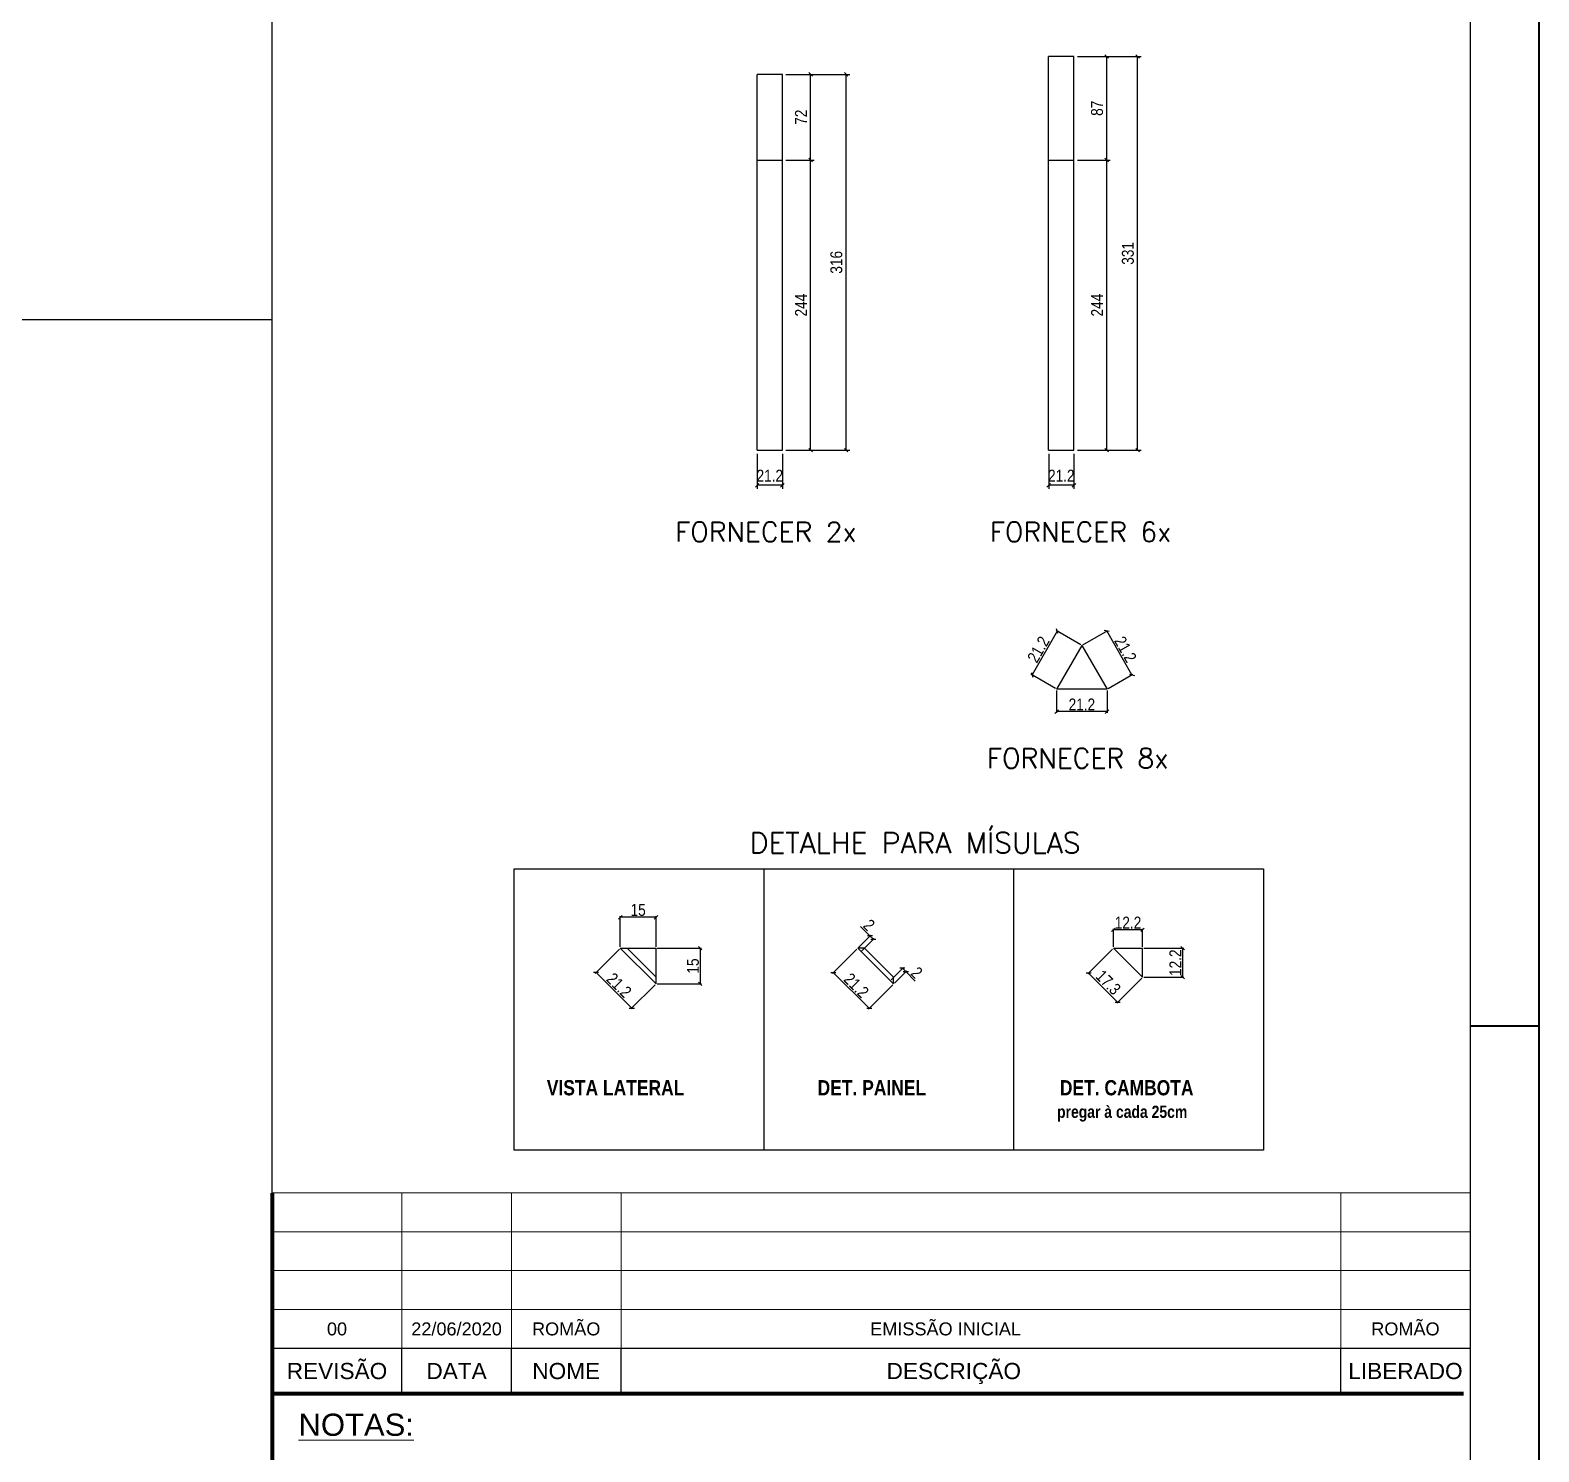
# Model space of a CAD drawing. Extents: x 142292 to 147556, y 149363 to 152785.
# Drawn here: x 146288 to 147556, y 150716 to 151911 of the extents above; entities that cross this region are included whole.
import ezdxf
from ezdxf.enums import TextEntityAlignment as Align

# ---------------------------------------------------------------- set-up
doc = ezdxf.new("R2010")
doc.units = 0
doc.layers.get('0').update_dxf_attribs({"linetype": 'CONTINUOUS'})
doc.layers.get('DEFPOINTS').update_dxf_attribs({"linetype": 'CONTINUOUS'})
for name, color, linetype, lineweight in [('CARIMBO', 7, 'CONTINUOUS', 9), ('CONCRETO', 251, 'CONTINUOUS', 25), ('FOLHA', 255, 'CONTINUOUS', 40)]:
    doc.layers.add(name, color=color, linetype=linetype, lineweight=lineweight)
for name, color, linetype in [('COTA', 241, 'CONTINUOUS'), ('NOMENCLATURA', 7, 'CONTINUOUS'), ('Painéis', 200, 'CONTINUOUS'), ('TEXTO1', 5, 'CONTINUOUS')]:
    doc.layers.add(name, color=color, linetype=linetype)
doc.styles.add('ARIAL', font='arial.ttf')
doc.styles.add('COTA TECNICA', font='techl___.ttf', dxfattribs={"height": 10})
doc.styles.add('COTA TECNICA 2X', font='techl___.ttf', dxfattribs={"height": 10})
doc.styles.add('R100-50E', font='ROMANS.shx', dxfattribs={"height": 12.5})
doc.styles.add('ROMANC', font='techb___.ttf', dxfattribs={"height": 2.5})
doc.styles.get("Standard").update_dxf_attribs({"font": 'ROMANS.SHX'})
doc.dimstyles.new('PAINEL', dxfattribs={"dimtxt": 10, "dimasz": 3, "dimexe": 3, "dimexo": 3, "dimgap": 3, "dimtad": 1, "dimdec": 1, "dimzin": 12, "dimdsep": 46, "dimtxsty": 'COTA TECNICA', "dimblk1": 'OBLIQUE', "dimblk2": 'OBLIQUE', "dimsah": 1, "dimcen": 0.9, "dimclrd": 4, "dimclre": 4, "dimclrt": 240, "dimadec": 1, "dimazin": 3, "dimtfac": 1, "dimtdec": 1, "dimtmove": 0, "dimatfit": 3, "dimfxl": 1, "dimtolj": 1, "dimtzin": 12, "dimarcsym": 0})
doc.dimstyles.new('SECAO', dxfattribs={"dimscale": 0.333333, "dimtxt": 5, "dimasz": 9, "dimexe": 3, "dimexo": 3, "dimgap": 3, "dimtad": 1, "dimdec": 1, "dimlfac": 0.5, "dimzin": 12, "dimdsep": 46, "dimtxsty": 'COTA TECNICA 2X', "dimblk1": 'OBLIQUE', "dimblk2": 'OBLIQUE', "dimsah": 1, "dimcen": 0.9, "dimclrd": 4, "dimclre": 4, "dimclrt": 240, "dimadec": 1, "dimazin": 3, "dimtfac": 1, "dimtdec": 1, "dimtmove": 0, "dimatfit": 3, "dimfxl": 1, "dimtolj": 1, "dimtzin": 12, "dimarcsym": 0})

# ---------------------------------------------------------------- blocks, each defined once
blk = doc.blocks.new('Revisão Carimbo')
at = {"color": 30}
for p, q in [((0, 155), (925, 155)), ((100, 35), (100, 155)), ((184.66, 35), (184.66, 155)), ((269.32, 35), (269.32, 155)), ((825, 35), (825, 155)), ((0, 125), (925, 125)), ((0, 95), (925, 95)), ((0, 65), (925, 65))]:
    blk.add_line(p, q, dxfattribs=at)
for points, const_width in [([(0, 0), (0, 155)], 3), ([(0, 35), (925, 35)], 1), ([(100, 35), (100, 0)], 1), ([(184.66, 35), (184.66, 0)], 1), ([(269.32, 35), (269.32, 0)], 1), ([(825, 35), (825, 0)], 1), ([(0, 0), (920, 0)], 3)]:
    blk.add_lwpolyline(points, dxfattribs=dict(at, const_width=const_width))
at = {"color": 7, "style": 'ARIAL'}
for s, p in [('REVISÃO', (50, 17.5)), ('DATA', (142.33, 17.5)), ('NOME', (226.99, 17.5)), ('DESCRIÇÃO', (526.27, 17.5)), ('LIBERADO', (875, 17.5))]:
    blk.add_text(s, height=12.5, dxfattribs=at).set_placement(p, align=Align.MIDDLE_CENTER)
at = {"layer": 'CARIMBO', "color": 7, "style": 'ARIAL'}
for tag, p in [('REVISÃO_03', (50, 140)), ('DATA', (142.33, 140)), ('NOME', (226.99, 140)), ('LIBERADO', (875, 140)), ('REVISÃO_02', (50, 110)), ('DATA', (142.33, 110)), ('NOME', (226.99, 110)), ('LIBERADO', (875, 110)), ('REVISÃO_01', (50, 80)), ('DATA', (142.33, 80)), ('NOME', (226.99, 80)), ('LIBERADO', (875, 80)), ('REVISÃO_00', (50, 50)), ('DATA', (142.33, 50)), ('NOME', (226.99, 50)), ('LIBERADO', (875, 50))]:
    blk.add_attdef(tag, text='', height=10, dxfattribs=at).set_placement(p, align=Align.MIDDLE_CENTER)
for p in [(279.32, 140), (279.32, 110), (279.32, 80), (279.32, 50)]:
    blk.add_attdef('DESCRIÇÃO', text='', height=10, dxfattribs=at).set_placement(p, align=Align.MIDDLE_LEFT)
blk = doc.blocks.new('_Oblique')
at = {"color": 0, "linetype": 'ByBlock', "lineweight": -2}
blk.add_line((-0.5, -0.5), (0.5, 0.5), dxfattribs=at)
blk = doc.blocks.new('*D1016')
at = {"layer": 'COTA', "color": 4, "lineweight": -2, "transparency": 16777216}
for p, q in [((146783.2, 151138.9), (146762.8, 151118.4)), ((146793.6, 151089.2), (146763.5, 151119.1)), ((146813.3, 151108.9), (146792.9, 151088.5))]:
    blk.add_line(p, q, dxfattribs=at)
at = {"layer": 'DEFPOINTS', "color": 0, "transparency": 16777216}
for p in [(146783.9, 151139.6), (146763.5, 151119.1), (146814, 151109.6)]:
    blk.add_point(p, dxfattribs=at)
at = {"layer": 'COTA', "color": 4, "lineweight": -2, "transparency": 16777216, "xscale": 3, "yscale": 3, "zscale": 3}
for p, rotation in [((146763.5, 151119.1), 135.1296123954635), ((146793.6, 151089.2), 315.1296123954635)]:
    blk.add_blockref('_Oblique', p, dxfattribs=dict(at, rotation=rotation))
at = {"layer": 'COTA', "color": 240, "transparency": 16777216, "insert": (146782.9, 151108.5), "char_height": 10, "attachment_point": 5, "rotation": 315.1296, "style": 'COTA TECNICA 2X'}
blk.add_mtext('\\A1;21.2', dxfattribs=at)
blk = doc.blocks.new('*D1017')
at = {"layer": 'COTA', "color": 4, "lineweight": -2, "transparency": 16777216}
for p, q in [((146783.9, 151140.6), (146783.9, 151166.6)), ((146814, 151165.6), (146783.9, 151165.6)), ((146814, 151140.6), (146814, 151166.6))]:
    blk.add_line(p, q, dxfattribs=at)
at = {"layer": 'DEFPOINTS', "color": 0, "transparency": 16777216}
for p in [(146783.9, 151165.6), (146783.9, 151139.6), (146814, 151139.6)]:
    blk.add_point(p, dxfattribs=at)
at = {"layer": 'COTA', "color": 4, "lineweight": -2, "transparency": 16777216, "xscale": 3, "yscale": 3, "zscale": 3, "rotation": 180}
blk.add_blockref('_Oblique', (146783.9, 151165.6), dxfattribs=at)
at = {"layer": 'COTA', "color": 4, "lineweight": -2, "transparency": 16777216, "xscale": 3, "yscale": 3, "zscale": 3}
blk.add_blockref('_Oblique', (146814, 151165.6), dxfattribs=at)
at = {"layer": 'COTA', "color": 240, "transparency": 16777216, "insert": (146798.9, 151171.7), "char_height": 10, "attachment_point": 5, "style": 'COTA TECNICA 2X'}
blk.add_mtext('\\A1;15', dxfattribs=at)
blk = doc.blocks.new('*D1018')
at = {"layer": 'COTA', "color": 4, "lineweight": -2, "transparency": 16777216}
for p, q in [((146815, 151139.6), (146852.1, 151139.6)), ((146851.1, 151139.6), (146851.1, 151109.6)), ((146815, 151109.6), (146852.1, 151109.6))]:
    blk.add_line(p, q, dxfattribs=at)
at = {"layer": 'DEFPOINTS', "color": 0, "transparency": 16777216}
for p in [(146814, 151139.6), (146814, 151109.6), (146851.1, 151109.6)]:
    blk.add_point(p, dxfattribs=at)
at = {"layer": 'COTA', "color": 4, "lineweight": -2, "transparency": 16777216, "xscale": 3, "yscale": 3, "zscale": 3}
for p, rotation in [((146851.1, 151139.6), 90), ((146851.1, 151109.6), 270)]:
    blk.add_blockref('_Oblique', p, dxfattribs=dict(at, rotation=rotation))
at = {"layer": 'COTA', "color": 240, "transparency": 16777216, "insert": (146845, 151124.6), "char_height": 10, "attachment_point": 5, "rotation": 90, "style": 'COTA TECNICA 2X'}
blk.add_mtext('\\A1;15', dxfattribs=at)
blk = doc.blocks.new('*D1019')
at = {"layer": 'COTA', "color": 4, "lineweight": -2, "transparency": 16777216}
for p, q in [((146993.8, 151149.9), (146985.9, 151157.7)), ((146984.3, 151140.3), (146994.5, 151150.6)), ((146987.1, 151137.5), (146997.4, 151147.8)), ((146996.7, 151147.1), (146993.8, 151149.9))]:
    blk.add_line(p, q, dxfattribs=at)
at = {"layer": 'DEFPOINTS', "color": 0, "transparency": 16777216}
for p in [(146983.6, 151139.6), (146993.8, 151149.9), (146986.4, 151136.8)]:
    blk.add_point(p, dxfattribs=at)
at = {"layer": 'COTA', "color": 4, "lineweight": -2, "transparency": 16777216, "xscale": 3, "yscale": 3, "zscale": 3}
for p, rotation in [((146993.8, 151149.9), 135.1296123957036), ((146996.7, 151147.1), 315.1296123957036)]:
    blk.add_blockref('_Oblique', p, dxfattribs=dict(at, rotation=rotation))
at = {"layer": 'COTA', "color": 240, "transparency": 16777216, "insert": (146993.1, 151159.1), "char_height": 10, "attachment_point": 5, "rotation": 315.1296, "style": 'COTA TECNICA 2X'}
blk.add_mtext('\\A1;2', dxfattribs=at)
blk = doc.blocks.new('*D1020')
at = {"layer": 'COTA', "color": 4, "lineweight": -2, "transparency": 16777216}
for p, q in [((147011.6, 151113.1), (147021.9, 151123.4)), ((147014.4, 151110.3), (147024.7, 151120.6)), ((147021.1, 151122.7), (147024, 151119.9)), ((147024, 151119.9), (147031.9, 151112))]:
    blk.add_line(p, q, dxfattribs=at)
at = {"layer": 'DEFPOINTS', "color": 0, "transparency": 16777216}
for p in [(147024, 151119.9), (147010.9, 151112.4), (147013.7, 151109.6)]:
    blk.add_point(p, dxfattribs=at)
at = {"layer": 'COTA', "color": 4, "lineweight": -2, "transparency": 16777216, "xscale": 3, "yscale": 3, "zscale": 3}
for p, rotation in [((147021.1, 151122.7), 135.129612395997), ((147024, 151119.9), 315.1296123959971)]:
    blk.add_blockref('_Oblique', p, dxfattribs=dict(at, rotation=rotation))
at = {"layer": 'COTA', "color": 240, "transparency": 16777216, "insert": (147033.2, 151119.1), "char_height": 10, "attachment_point": 5, "rotation": 315.1296, "style": 'COTA TECNICA 2X'}
blk.add_mtext('\\A1;2', dxfattribs=at)
blk = doc.blocks.new('*D1021')
at = {"layer": 'COTA', "color": 4, "lineweight": -2, "transparency": 16777216}
for p, q in [((146982.9, 151138.9), (146962.4, 151118.3)), ((146993.2, 151089.1), (146963.1, 151119)), ((147013, 151108.9), (146992.5, 151088.3))]:
    blk.add_line(p, q, dxfattribs=at)
at = {"layer": 'DEFPOINTS', "color": 0, "transparency": 16777216}
for p in [(146983.6, 151139.6), (146963.1, 151119), (147013.7, 151109.6)]:
    blk.add_point(p, dxfattribs=at)
at = {"layer": 'COTA', "color": 4, "lineweight": -2, "transparency": 16777216, "xscale": 3, "yscale": 3, "zscale": 3}
for p, rotation in [((146963.1, 151119), 135.1296123954635), ((146993.2, 151089.1), 315.1296123954635)]:
    blk.add_blockref('_Oblique', p, dxfattribs=dict(at, rotation=rotation))
at = {"layer": 'COTA', "color": 240, "transparency": 16777216, "insert": (146982.4, 151108.3), "char_height": 10, "attachment_point": 5, "rotation": 315.1296, "style": 'COTA TECNICA 2X'}
blk.add_mtext('\\A1;21.2', dxfattribs=at)
blk = doc.blocks.new('*D1022')
at = {"layer": 'COTA', "color": 4, "lineweight": -2, "transparency": 16777216}
for p, q in [((147198.5, 151140.6), (147198.5, 151156)), ((147223, 151155), (147198.5, 151155)), ((147223, 151140.6), (147223, 151156))]:
    blk.add_line(p, q, dxfattribs=at)
at = {"layer": 'DEFPOINTS', "color": 0, "transparency": 16777216}
for p in [(147198.5, 151155), (147198.5, 151139.6), (147223, 151139.6)]:
    blk.add_point(p, dxfattribs=at)
at = {"layer": 'COTA', "color": 4, "lineweight": -2, "transparency": 16777216, "xscale": 3, "yscale": 3, "zscale": 3, "rotation": 180}
blk.add_blockref('_Oblique', (147198.5, 151155), dxfattribs=at)
at = {"layer": 'COTA', "color": 4, "lineweight": -2, "transparency": 16777216, "xscale": 3, "yscale": 3, "zscale": 3}
blk.add_blockref('_Oblique', (147223, 151155), dxfattribs=at)
at = {"layer": 'COTA', "color": 240, "transparency": 16777216, "insert": (147210.8, 151161.1), "char_height": 10, "attachment_point": 5, "style": 'COTA TECNICA 2X'}
blk.add_mtext('\\A1;12.2', dxfattribs=at)
blk = doc.blocks.new('*D1023')
at = {"layer": 'COTA', "color": 4, "lineweight": -2, "transparency": 16777216}
for p, q in [((147224, 151139.6), (147257.7, 151139.6)), ((147256.7, 151139.6), (147256.7, 151115.2)), ((147224, 151115.2), (147257.7, 151115.2))]:
    blk.add_line(p, q, dxfattribs=at)
at = {"layer": 'DEFPOINTS', "color": 0, "transparency": 16777216}
for p in [(147223, 151139.6), (147223, 151115.2), (147256.7, 151115.2)]:
    blk.add_point(p, dxfattribs=at)
at = {"layer": 'COTA', "color": 4, "lineweight": -2, "transparency": 16777216, "xscale": 3, "yscale": 3, "zscale": 3}
for p, rotation in [((147256.7, 151139.6), 90), ((147256.7, 151115.2), 270)]:
    blk.add_blockref('_Oblique', p, dxfattribs=dict(at, rotation=rotation))
at = {"layer": 'COTA', "color": 240, "transparency": 16777216, "insert": (147250.6, 151127.4), "char_height": 10, "attachment_point": 5, "rotation": 90, "style": 'COTA TECNICA 2X'}
blk.add_mtext('\\A1;12.2', dxfattribs=at)
blk = doc.blocks.new('*D1024')
at = {"layer": 'COTA', "color": 4, "lineweight": -2, "transparency": 16777216}
for p, q in [((147197.8, 151138.9), (147176.9, 151117.9)), ((147177.6, 151118.6), (147202, 151094.2)), ((147222.3, 151114.5), (147201.3, 151093.5))]:
    blk.add_line(p, q, dxfattribs=at)
at = {"layer": 'DEFPOINTS', "color": 0, "transparency": 16777216}
for p in [(147198.5, 151139.6), (147223, 151115.2), (147202, 151094.2)]:
    blk.add_point(p, dxfattribs=at)
at = {"layer": 'COTA', "color": 4, "lineweight": -2, "transparency": 16777216, "xscale": 3, "yscale": 3, "zscale": 3}
for p, rotation in [((147177.6, 151118.6), 134.9999999999318), ((147202, 151094.2), 314.9999999999318)]:
    blk.add_blockref('_Oblique', p, dxfattribs=dict(at, rotation=rotation))
at = {"layer": 'COTA', "color": 240, "transparency": 16777216, "insert": (147194.2, 151110.8), "char_height": 10, "attachment_point": 5, "rotation": 315, "style": 'COTA TECNICA 2X'}
blk.add_mtext('\\A1;17.3', dxfattribs=at)
blk = doc.blocks.new('*D1028')
at = {"layer": 'COTA', "color": 4, "lineweight": -2, "transparency": 16777216}
for p, q in [((147150.8, 151356.4), (147150.8, 151337.5)), ((147193.2, 151356.4), (147193.2, 151337.5)), ((147193.2, 151338.5), (147150.8, 151338.5))]:
    blk.add_line(p, q, dxfattribs=at)
at = {"layer": 'DEFPOINTS', "color": 0, "transparency": 16777216}
for p in [(147150.8, 151357.4), (147193.2, 151357.4), (147150.8, 151338.5)]:
    blk.add_point(p, dxfattribs=at)
at = {"layer": 'COTA', "color": 4, "lineweight": -2, "transparency": 16777216, "xscale": 3, "yscale": 3, "zscale": 3, "rotation": 180}
blk.add_blockref('_Oblique', (147150.8, 151338.5), dxfattribs=at)
at = {"layer": 'COTA', "color": 4, "lineweight": -2, "transparency": 16777216, "xscale": 3, "yscale": 3, "zscale": 3}
blk.add_blockref('_Oblique', (147193.2, 151338.5), dxfattribs=at)
at = {"layer": 'COTA', "color": 240, "transparency": 16777216, "insert": (147172, 151344.5), "char_height": 10, "attachment_point": 5, "style": 'COTA TECNICA 2X'}
blk.add_mtext('\\A1;21.2', dxfattribs=at)
blk = doc.blocks.new('*D1030')
at = {"layer": 'COTA', "color": 4, "lineweight": -2, "transparency": 16777216}
for p, q in [((147151.3, 151406.2), (147130.1, 151369.4)), ((147171.1, 151394.7), (147150.4, 151406.7)), ((147149.9, 151357.9), (147129.2, 151369.9))]:
    blk.add_line(p, q, dxfattribs=at)
at = {"layer": 'DEFPOINTS', "color": 0, "transparency": 16777216}
for p in [(147172, 151394.2), (147130.1, 151369.4), (147150.8, 151357.4)]:
    blk.add_point(p, dxfattribs=at)
at = {"layer": 'COTA', "color": 4, "lineweight": -2, "transparency": 16777216, "xscale": 3, "yscale": 3, "zscale": 3}
for p, rotation in [((147151.3, 151406.2), 60.02402499629634), ((147130.1, 151369.4), 240.0240249962963)]:
    blk.add_blockref('_Oblique', p, dxfattribs=dict(at, rotation=rotation))
at = {"layer": 'COTA', "color": 240, "transparency": 16777216, "insert": (147135.4, 151390.8), "char_height": 10, "attachment_point": 5, "rotation": 60.024, "style": 'COTA TECNICA 2X'}
blk.add_mtext('\\A1;21.2', dxfattribs=at)
blk = doc.blocks.new('*D1031')
at = {"layer": 'COTA', "color": 4, "lineweight": -2, "transparency": 16777216}
for p, q in [((147172.9, 151394.7), (147193.7, 151406.8)), ((147214.1, 151369.5), (147192.9, 151406.3)), ((147194.1, 151357.9), (147214.9, 151370))]:
    blk.add_line(p, q, dxfattribs=at)
at = {"layer": 'DEFPOINTS', "color": 0, "transparency": 16777216}
for p in [(147192.9, 151406.3), (147172, 151394.2), (147193.2, 151357.4)]:
    blk.add_point(p, dxfattribs=at)
at = {"layer": 'COTA', "color": 4, "lineweight": -2, "transparency": 16777216, "xscale": 3, "yscale": 3, "zscale": 3}
for p, rotation in [((147192.9, 151406.3), 119.9759750037037), ((147214.1, 151369.5), 299.9759750037037)]:
    blk.add_blockref('_Oblique', p, dxfattribs=dict(at, rotation=rotation))
at = {"layer": 'COTA', "color": 240, "transparency": 16777216, "insert": (147208.7, 151390.9), "char_height": 10, "attachment_point": 5, "rotation": 299.976, "style": 'COTA TECNICA 2X'}
blk.add_mtext('\\A1;21.2', dxfattribs=at)
blk = doc.blocks.new('*D1032')
at = {"layer": 'COTA', "color": 4, "linetype": 'ByBlock', "lineweight": -2, "transparency": 16777216}
for p, q in [((146899, 151555.3), (146899, 151525.8)), ((146920.2, 151555.3), (146920.2, 151525.8)), ((146920.2, 151528.8), (146899, 151528.8))]:
    blk.add_line(p, q, dxfattribs=at)
at = {"layer": 'DEFPOINTS', "color": 0, "linetype": 'ByBlock', "transparency": 16777216}
for p in [(146899, 151558.3), (146920.2, 151558.3), (146899, 151528.8)]:
    blk.add_point(p, dxfattribs=at)
at = {"layer": 'COTA', "color": 4, "linetype": 'ByBlock', "lineweight": -2, "transparency": 16777216, "xscale": 3, "yscale": 3, "zscale": 3, "rotation": 180}
blk.add_blockref('_Oblique', (146899, 151528.8), dxfattribs=at)
at = {"layer": 'COTA', "color": 4, "linetype": 'ByBlock', "lineweight": -2, "transparency": 16777216, "xscale": 3, "yscale": 3, "zscale": 3}
blk.add_blockref('_Oblique', (146920.2, 151528.8), dxfattribs=at)
at = {"layer": 'COTA', "color": 240, "linetype": 'ByBlock', "transparency": 16777216, "insert": (146909.6, 151536.9), "char_height": 10, "attachment_point": 5, "style": 'COTA TECNICA'}
blk.add_mtext('\\A1;21.2', dxfattribs=at)
blk = doc.blocks.new('*D1033')
at = {"layer": 'COTA', "color": 4, "linetype": 'ByBlock', "lineweight": -2, "transparency": 16777216}
for p, q in [((146923.2, 151874.3), (146976.8, 151874.3)), ((146973.8, 151558.3), (146973.8, 151874.3)), ((146923.2, 151558.3), (146976.8, 151558.3))]:
    blk.add_line(p, q, dxfattribs=at)
at = {"layer": 'DEFPOINTS', "color": 0, "linetype": 'ByBlock', "transparency": 16777216}
for p in [(146920.2, 151874.3), (146973.8, 151874.3), (146920.2, 151558.3)]:
    blk.add_point(p, dxfattribs=at)
at = {"layer": 'COTA', "color": 4, "linetype": 'ByBlock', "lineweight": -2, "transparency": 16777216, "xscale": 3, "yscale": 3, "zscale": 3}
for p, rotation in [((146973.8, 151874.3), 90), ((146973.8, 151558.3), 270)]:
    blk.add_blockref('_Oblique', p, dxfattribs=dict(at, rotation=rotation))
at = {"layer": 'COTA', "color": 240, "linetype": 'ByBlock', "transparency": 16777216, "insert": (146965.6, 151716.3), "char_height": 10, "attachment_point": 5, "rotation": 90, "style": 'COTA TECNICA'}
blk.add_mtext('\\A1;316', dxfattribs=at)
blk = doc.blocks.new('*D1039')
at = {"layer": 'COTA', "color": 4, "linetype": 'ByBlock', "lineweight": -2, "transparency": 16777216}
for p, q in [((147144.1, 151555.3), (147144.1, 151525.8)), ((147165.3, 151555.3), (147165.3, 151525.8)), ((147165.3, 151528.8), (147144.1, 151528.8))]:
    blk.add_line(p, q, dxfattribs=at)
at = {"layer": 'DEFPOINTS', "color": 0, "linetype": 'ByBlock', "transparency": 16777216}
for p in [(147144.1, 151558.3), (147165.3, 151558.3), (147144.1, 151528.8)]:
    blk.add_point(p, dxfattribs=at)
at = {"layer": 'COTA', "color": 4, "linetype": 'ByBlock', "lineweight": -2, "transparency": 16777216, "xscale": 3, "yscale": 3, "zscale": 3, "rotation": 180}
blk.add_blockref('_Oblique', (147144.1, 151528.8), dxfattribs=at)
at = {"layer": 'COTA', "color": 4, "linetype": 'ByBlock', "lineweight": -2, "transparency": 16777216, "xscale": 3, "yscale": 3, "zscale": 3}
blk.add_blockref('_Oblique', (147165.3, 151528.8), dxfattribs=at)
at = {"layer": 'COTA', "color": 240, "linetype": 'ByBlock', "transparency": 16777216, "insert": (147154.7, 151536.9), "char_height": 10, "attachment_point": 5, "style": 'COTA TECNICA'}
blk.add_mtext('\\A1;21.2', dxfattribs=at)
blk = doc.blocks.new('*D1040')
at = {"layer": 'COTA', "color": 4, "linetype": 'ByBlock', "lineweight": -2, "transparency": 16777216}
for p, q in [((147168.3, 151889.3), (147221.9, 151889.3)), ((147218.9, 151558.3), (147218.9, 151889.3)), ((147168.3, 151558.3), (147221.9, 151558.3))]:
    blk.add_line(p, q, dxfattribs=at)
at = {"layer": 'DEFPOINTS', "color": 0, "linetype": 'ByBlock', "transparency": 16777216}
for p in [(147165.3, 151889.3), (147218.9, 151889.3), (147165.3, 151558.3)]:
    blk.add_point(p, dxfattribs=at)
at = {"layer": 'COTA', "color": 4, "linetype": 'ByBlock', "lineweight": -2, "transparency": 16777216, "xscale": 3, "yscale": 3, "zscale": 3}
for p, rotation in [((147218.9, 151889.3), 90), ((147218.9, 151558.3), 270)]:
    blk.add_blockref('_Oblique', p, dxfattribs=dict(at, rotation=rotation))
at = {"layer": 'COTA', "color": 240, "linetype": 'ByBlock', "transparency": 16777216, "insert": (147210.7, 151723.8), "char_height": 10, "attachment_point": 5, "rotation": 90, "style": 'COTA TECNICA'}
blk.add_mtext('\\A1;331', dxfattribs=at)
blk = doc.blocks.new('*D1041')
at = {"layer": 'COTA', "color": 4, "linetype": 'ByBlock', "lineweight": -2, "transparency": 16777216}
for p, q in [((146923.2, 151802.3), (146946.9, 151802.3)), ((146943.9, 151558.3), (146943.9, 151802.3)), ((146923.2, 151558.3), (146946.9, 151558.3))]:
    blk.add_line(p, q, dxfattribs=at)
at = {"layer": 'DEFPOINTS', "color": 0, "linetype": 'ByBlock', "transparency": 16777216}
for p in [(146920.2, 151802.3), (146943.9, 151802.3), (146920.2, 151558.3)]:
    blk.add_point(p, dxfattribs=at)
at = {"layer": 'COTA', "color": 4, "linetype": 'ByBlock', "lineweight": -2, "transparency": 16777216, "xscale": 3, "yscale": 3, "zscale": 3}
for p, rotation in [((146943.9, 151802.3), 90), ((146943.9, 151558.3), 270)]:
    blk.add_blockref('_Oblique', p, dxfattribs=dict(at, rotation=rotation))
at = {"layer": 'COTA', "color": 240, "linetype": 'ByBlock', "transparency": 16777216, "insert": (146935.8, 151680.3), "char_height": 10, "attachment_point": 5, "rotation": 90, "style": 'COTA TECNICA'}
blk.add_mtext('\\A1;244', dxfattribs=at)
blk = doc.blocks.new('*D1042')
at = {"layer": 'COTA', "color": 4, "linetype": 'ByBlock', "lineweight": -2, "transparency": 16777216}
for p, q in [((146923.2, 151874.3), (146946.9, 151874.3)), ((146943.9, 151802.3), (146943.9, 151874.3)), ((146923.2, 151802.3), (146946.9, 151802.3))]:
    blk.add_line(p, q, dxfattribs=at)
at = {"layer": 'DEFPOINTS', "color": 0, "linetype": 'ByBlock', "transparency": 16777216}
for p in [(146920.2, 151874.3), (146943.9, 151874.3), (146920.2, 151802.3)]:
    blk.add_point(p, dxfattribs=at)
at = {"layer": 'COTA', "color": 4, "linetype": 'ByBlock', "lineweight": -2, "transparency": 16777216, "xscale": 3, "yscale": 3, "zscale": 3}
for p, rotation in [((146943.9, 151874.3), 90), ((146943.9, 151802.3), 270)]:
    blk.add_blockref('_Oblique', p, dxfattribs=dict(at, rotation=rotation))
at = {"layer": 'COTA', "color": 240, "linetype": 'ByBlock', "transparency": 16777216, "insert": (146935.8, 151838.3), "char_height": 10, "attachment_point": 5, "rotation": 90, "style": 'COTA TECNICA'}
blk.add_mtext('\\A1;72', dxfattribs=at)
blk = doc.blocks.new('*D1043')
at = {"layer": 'COTA', "color": 4, "linetype": 'ByBlock', "lineweight": -2, "transparency": 16777216}
for p, q in [((147168.3, 151802.3), (147195.9, 151802.3)), ((147192.9, 151558.3), (147192.9, 151802.3)), ((147168.3, 151558.3), (147195.9, 151558.3))]:
    blk.add_line(p, q, dxfattribs=at)
at = {"layer": 'DEFPOINTS', "color": 0, "linetype": 'ByBlock', "transparency": 16777216}
for p in [(147165.3, 151802.3), (147192.9, 151802.3), (147165.3, 151558.3)]:
    blk.add_point(p, dxfattribs=at)
at = {"layer": 'COTA', "color": 4, "linetype": 'ByBlock', "lineweight": -2, "transparency": 16777216, "xscale": 3, "yscale": 3, "zscale": 3}
for p, rotation in [((147192.9, 151802.3), 90), ((147192.9, 151558.3), 270)]:
    blk.add_blockref('_Oblique', p, dxfattribs=dict(at, rotation=rotation))
at = {"layer": 'COTA', "color": 240, "linetype": 'ByBlock', "transparency": 16777216, "insert": (147184.8, 151680.3), "char_height": 10, "attachment_point": 5, "rotation": 90, "style": 'COTA TECNICA'}
blk.add_mtext('\\A1;244', dxfattribs=at)
blk = doc.blocks.new('*D1044')
at = {"layer": 'COTA', "color": 4, "linetype": 'ByBlock', "lineweight": -2, "transparency": 16777216}
for p, q in [((147168.3, 151889.3), (147195.9, 151889.3)), ((147192.9, 151802.3), (147192.9, 151889.3)), ((147168.3, 151802.3), (147195.9, 151802.3))]:
    blk.add_line(p, q, dxfattribs=at)
at = {"layer": 'DEFPOINTS', "color": 0, "linetype": 'ByBlock', "transparency": 16777216}
for p in [(147165.3, 151889.3), (147192.9, 151889.3), (147165.3, 151802.3)]:
    blk.add_point(p, dxfattribs=at)
at = {"layer": 'COTA', "color": 4, "linetype": 'ByBlock', "lineweight": -2, "transparency": 16777216, "xscale": 3, "yscale": 3, "zscale": 3}
for p, rotation in [((147192.9, 151889.3), 90), ((147192.9, 151802.3), 270)]:
    blk.add_blockref('_Oblique', p, dxfattribs=dict(at, rotation=rotation))
at = {"layer": 'COTA', "color": 240, "linetype": 'ByBlock', "transparency": 16777216, "insert": (147184.8, 151845.8), "char_height": 10, "attachment_point": 5, "rotation": 90, "style": 'COTA TECNICA'}
blk.add_mtext('\\A1;87', dxfattribs=at)

msp = doc.modelspace()

# ---------------------------------------------------------------- linework, layer by layer
at = {"color": 30}
for p, q in [((146491.26, 150933.81), (146491.26, 152727.18)), ((147498.61, 152727.18), (147498.61, 149420.94)), ((142435.57, 151668.29), (146491.26, 151668.29))]:
    msp.add_line(p, q, dxfattribs=at)
at = {"color": 3}
for p, q in [((146904.64, 151206.33), (146904.64, 150969.83)), ((147114.64, 151206.33), (147114.64, 150969.83))]:
    msp.add_line(p, q, dxfattribs=at)
at = {"color": 30}
msp.add_lwpolyline([(146491.26, 150933.81), (146491.26, 149420.94), (142435.57, 149420.94), (142435.57, 152727.18), (147498.61, 152727.18)], dxfattribs=at)
at = {"color": 3}
msp.add_lwpolyline([(146694.64, 151206.33), (147324.64, 151206.33), (147324.64, 150969.83), (146694.64, 150969.83)], close=True, dxfattribs=at)
at = {"layer": 'CARIMBO', "color": 30, "const_width": 3.45}
msp.add_lwpolyline([(146491.26, 150054.12), (146491.26, 150765.03)], dxfattribs=at)
at = {"layer": 'CONCRETO', "linetype": 'Continuous'}
msp.add_line((146813.99, 151109.64), (146783.91, 151139.59), dxfattribs=at)
at = {"layer": 'COTA', "linetype": 'ByBlock'}
msp.add_line((146989.23, 151139.59), (146986.42, 151136.76), dxfattribs=at)
at = {"layer": 'FOLHA'}
for p, q in [((147556.21, 152784.78), (147556.21, 149363.34)), ((147556.21, 151074.06), (147498.61, 151074.06))]:
    msp.add_line(p, q, dxfattribs=at)
at = {"layer": 'Painéis', "linetype": 'ByBlock'}
for p, q in [((147165.28, 151889.29), (147144.08, 151889.29)), ((147144.08, 151558.29), (147144.08, 151889.29)), ((147165.28, 151558.29), (147165.28, 151889.29)), ((146920.16, 151874.29), (146898.96, 151874.29)), ((146898.96, 151558.29), (146898.96, 151874.29)), ((146920.16, 151558.29), (146920.16, 151874.29)), ((146898.96, 151802.29), (146920.16, 151802.29)), ((147144.08, 151802.29), (147165.28, 151802.29)), ((146898.96, 151558.29), (146920.16, 151558.29)), ((147144.08, 151558.29), (147165.28, 151558.29)), ((147171.99, 151394.22), (147150.77, 151357.42)), ((147171.99, 151394.22), (147193.22, 151357.42)), ((147193.22, 151357.42), (147150.77, 151357.42)), ((146813.99, 151109.64), (146783.91, 151139.59)), ((146783.91, 151139.59), (146813.99, 151139.59)), ((146789.56, 151139.59), (146813.99, 151115.16)), ((146813.99, 151109.64), (146813.99, 151139.59)), ((147013.66, 151109.64), (146983.57, 151139.59)), ((147013.66, 151109.64), (146983.57, 151139.59)), ((146989.23, 151139.59), (146983.57, 151139.59)), ((146989.23, 151139.59), (147013.66, 151115.16)), ((147198.55, 151139.59), (147222.98, 151115.16)), ((147198.55, 151139.59), (147222.98, 151139.59)), ((147222.98, 151115.16), (147222.98, 151139.59)), ((147013.66, 151109.64), (147013.66, 151115.16))]:
    msp.add_line(p, q, dxfattribs=at)

# ---------------------------------------------------------------- block references
at = {"layer": 'CARIMBO', "color": 1}
ref = msp.add_blockref('Revisão Carimbo', (146491.26, 150765.03), dxfattribs=dict(at, xscale=1.088912639959984, yscale=1.088912639959984, zscale=1.088912639959984))
ref.add_attrib('REVISÃO_00', '00', dxfattribs={"color": 1, "height": 10.889, "style": 'ARIAL'}).set_placement((146545.71, 150819.48), align=Align.MIDDLE_CENTER)
ref.add_attrib('DATA', '22/06/2020', dxfattribs={"color": 1, "height": 10.889, "style": 'ARIAL'}).set_placement((146646.25, 150819.48), align=Align.MIDDLE_CENTER)
ref.add_attrib('NOME', 'ROMÃO', dxfattribs={"color": 1, "height": 10.889, "style": 'ARIAL'}).set_placement((146738.43, 150819.48), align=Align.MIDDLE_CENTER)
ref.add_attrib('DESCRIÇÃO', '                                               EMISSÃO INICIAL', dxfattribs={"color": 1, "height": 10.8891, "style": 'ARIAL'}).set_placement((146795.42, 150819.48), align=Align.MIDDLE_LEFT)
ref.add_attrib('LIBERADO', 'ROMÃO', dxfattribs={"color": 1, "height": 10.889, "style": 'ARIAL'}).set_placement((147444.06, 150819.48), align=Align.MIDDLE_CENTER)

# ---------------------------------------------------------------- texts
at = {"layer": 'CARIMBO', "style": 'ARIAL'}
msp.add_text('%%UNOTAS:', height=18.661, dxfattribs=at).set_placement((146513.37, 150729.58))
at = {"layer": 'NOMENCLATURA', "linetype": 'Continuous'}
for s, p in [('FORNECER 2x', (146830.03, 151481.42)), ('FORNECER 6x', (147094.59, 151481.42)), ('FORNECER 8x', (147092.17, 151291.09))]:
    msp.add_text(s, height=16.5, dxfattribs=at).set_placement(p)
at = {"layer": 'NOMENCLATURA', "style": 'ROMANC'}
for s, height, p in [('VISTA LATERAL', 12.8, (146722.12, 151015.86)), ('DET. PAINEL', 12.8, (146949.82, 151015.86)), ('DET. CAMBOTA', 12.8, (147153.5, 151015.86)), ('pregar à cada 25cm', 10.24, (147151.11, 150996.93))]:
    msp.add_text(s, height=height, dxfattribs=at).set_placement(p)
at = {"layer": 'TEXTO1', "color": 3, "style": 'R100-50E'}
msp.add_text('DETALHE PARA MÍSULAS', height=17.5, dxfattribs=at).set_placement((147031.84, 151231.07), align=Align.MIDDLE)

# ---------------------------------------------------------------- dimensions: what is measured, and where the dimension line sits
at = {"layer": 'COTA', "linetype": 'ByBlock'}
for base, p1, p2, picture, middle in [((147218.91, 151889.29), (147165.28, 151558.29), (147165.28, 151889.29), '*D1040', (147210.69, 151723.79)), ((147192.9, 151889.29), (147165.28, 151802.29), (147165.28, 151889.29), '*D1044', (147184.8, 151845.79)), ((146973.8, 151874.29), (146920.16, 151558.29), (146920.16, 151874.29), '*D1033', (146965.58, 151716.29)), ((146943.89, 151874.29), (146920.16, 151802.29), (146920.16, 151874.29), '*D1042', (146935.82, 151838.29)), ((146943.89, 151802.29), (146920.16, 151558.29), (146920.16, 151802.29), '*D1041', (146935.82, 151680.29)), ((147192.9, 151802.29), (147165.28, 151558.29), (147165.28, 151802.29), '*D1043', (147184.83, 151680.29))]:
    dim = msp.add_linear_dim(base=base, p1=p1, p2=p2, angle=90, dimstyle='PAINEL', override={"dimtmove": 1}, dxfattribs=at)
    dim.commit()
    dim.dimension.update_dxf_attribs({"geometry": picture, "text_midpoint": middle})
for base, p1, p2, picture, middle in [((146898.96, 151528.81), (146920.16, 151558.29), (146898.96, 151558.29), '*D1032', (146909.56, 151528.81)), ((147144.08, 151528.81), (147165.28, 151558.29), (147144.08, 151558.29), '*D1039', (147154.68, 151528.81))]:
    dim = msp.add_linear_dim(base=base, p1=p1, p2=p2, dimstyle='PAINEL', override={"dimtmove": 1}, dxfattribs=at)
    dim.commit()
    dim.dimension.update_dxf_attribs({"geometry": picture, "text_midpoint": middle, "dimtype": 160})
at = {"layer": 'COTA'}
for p1, p2, distance, picture, middle in [((147171.99, 151394.22), (147150.77, 151357.42), -23.9, '*D1030', (147135.43, 151390.79)), ((147193.22, 151357.42), (147171.99, 151394.22), -24.08, '*D1031', (147208.71, 151390.88)), ((146986.42, 151136.76), (146983.57, 151139.59), -14.53, '*D1019', (146993.06, 151159.11)), ((146813.99, 151109.64), (146783.91, 151139.59), 28.86, '*D1016', (146782.86, 151108.46)), ((147013.66, 151109.64), (146983.57, 151139.59), 29.05, '*D1021', (146982.4, 151108.32)), ((147198.55, 151139.59), (147222.98, 151115.16), -29.63, '*D1024', (147194.21, 151110.82)), ((147010.9, 151112.39), (147013.74, 151109.56), 14.53, '*D1020', (147033.22, 151119.13))]:
    dim = msp.add_aligned_dim(p1=p1, p2=p2, distance=distance, dimstyle='SECAO', dxfattribs=at)
    dim.commit()
    dim.dimension.update_dxf_attribs({"geometry": picture, "text_midpoint": middle})
for base, p1, p2, picture, middle in [((147150.77, 151338.48), (147193.22, 151357.42), (147150.77, 151357.42), '*D1028', (147171.99, 151344.54)), ((146783.91, 151165.64), (146813.99, 151139.59), (146783.91, 151139.59), '*D1017', (146798.95, 151171.75)), ((147198.55, 151155.01), (147222.98, 151139.59), (147198.55, 151139.59), '*D1022', (147210.76, 151161.07))]:
    dim = msp.add_linear_dim(base=base, p1=p1, p2=p2, dimstyle='SECAO', dxfattribs=at)
    dim.commit()
    dim.dimension.update_dxf_attribs({"geometry": picture, "text_midpoint": middle})
for base, p1, p2, picture, middle in [((146851.1, 151109.64), (146813.99, 151139.59), (146813.99, 151109.64), '*D1018', (146844.99, 151124.61)), ((147256.68, 151115.16), (147222.98, 151139.59), (147222.98, 151115.16), '*D1023', (147250.62, 151127.37))]:
    dim = msp.add_linear_dim(base=base, p1=p1, p2=p2, angle=90, dimstyle='SECAO', dxfattribs=at)
    dim.commit()
    dim.dimension.update_dxf_attribs({"geometry": picture, "text_midpoint": middle})

doc.saveas('drawing.dxf')
